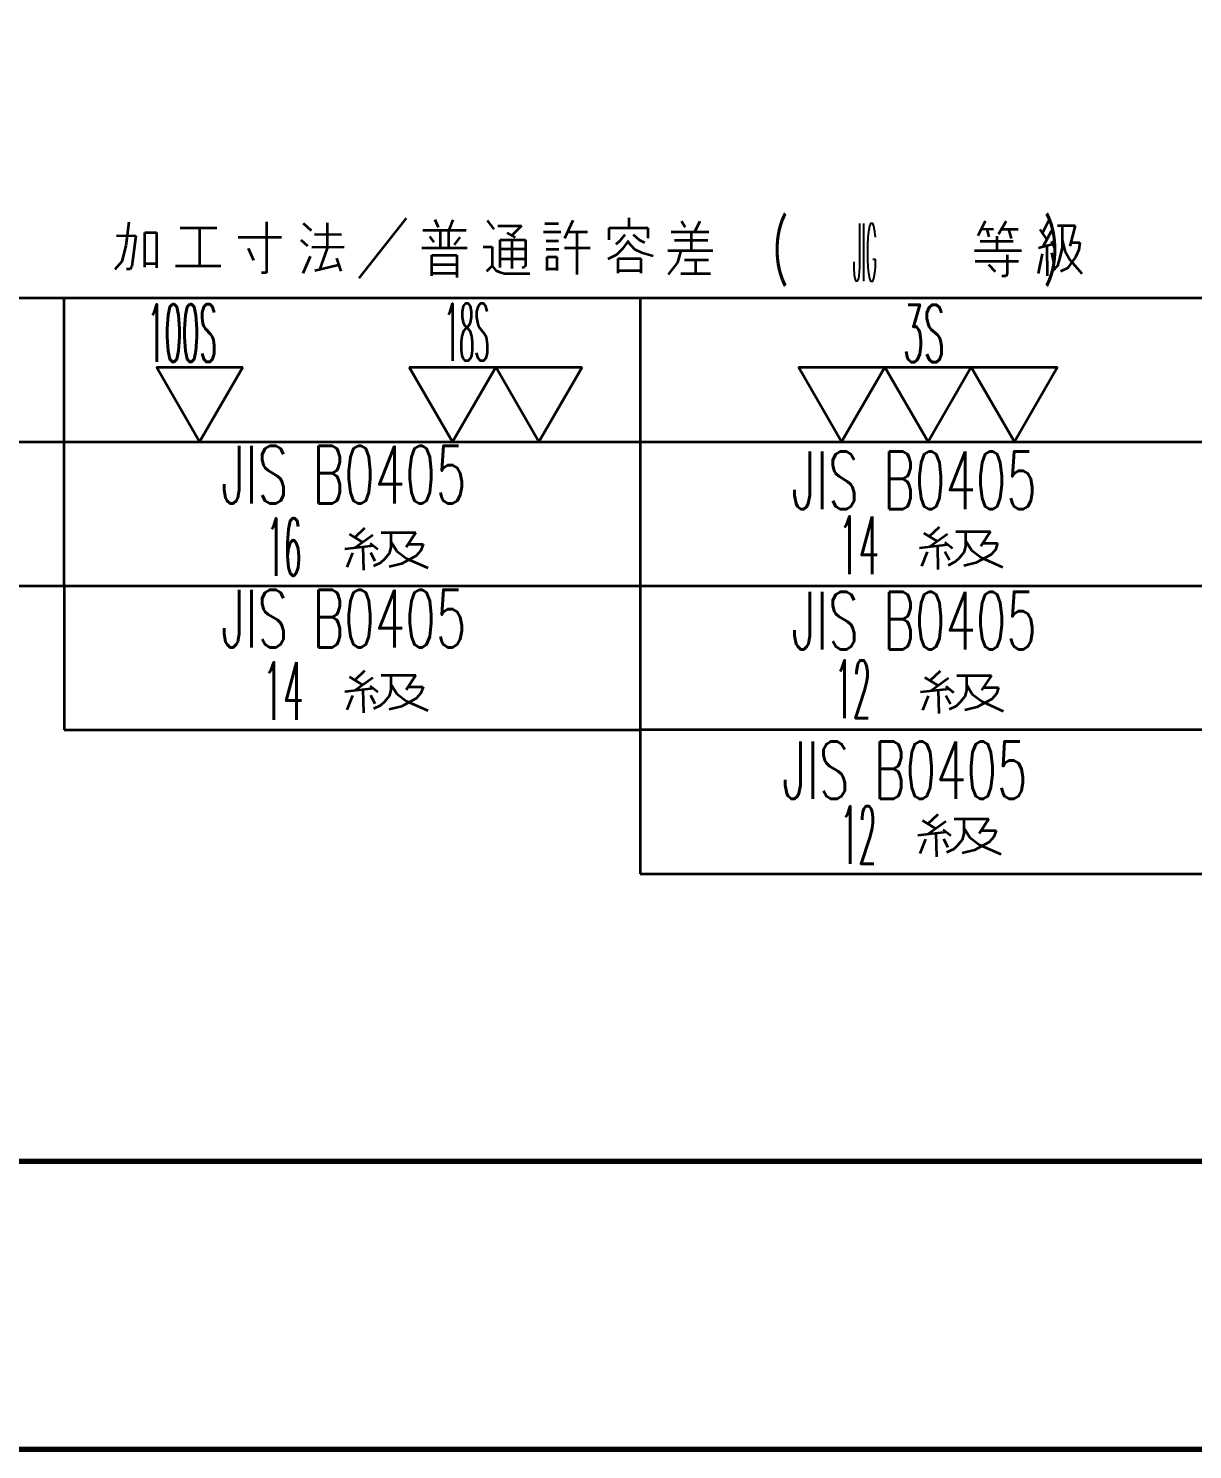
# Model space of a CAD drawing. Header units: millimetres. Extents: x 1333 to 104182, y -63211 to -5704.
# Drawn here: x 48291.16 to 48331.59, y -63211.28 to -63161.92 of the extents above; entities that cross this region are included whole.
import ezdxf
from ezdxf.enums import TextEntityAlignment as Align

# ---------------------------------------------------------------- set-up
doc = ezdxf.new("R2010")
doc.units = ezdxf.units.MM
doc.header["$LTSCALE"] = 0.5
doc.layers.add('11', color=3, linetype='Continuous')
doc.styles.get("Standard").update_dxf_attribs({"font": 'simplex.shx'})

msp = doc.modelspace()

# ---------------------------------------------------------------- linework, layer by layer
at = {"color": 7, "lineweight": 35, "ltscale": 0.020655}
msp.add_line((48294.646, -63168.654), (48294.55, -63169.475), dxfattribs=at)
msp.add_line((48294.646, -63168.654), (48294.55, -63169.475), dxfattribs=at)
at = {"color": 7, "lineweight": 35, "ltscale": 0.031799}
msp.add_line((48296.437, -63168.845), (48297.709, -63168.845), dxfattribs=at)
msp.add_line((48296.437, -63168.845), (48297.709, -63168.845), dxfattribs=at)
at = {"color": 7, "lineweight": 35, "ltscale": 0.033154}
msp.add_line((48297.109, -63168.845), (48297.109, -63170.171), dxfattribs=at)
msp.add_line((48297.109, -63168.845), (48297.109, -63170.171), dxfattribs=at)
at = {"color": 7, "lineweight": 35, "ltscale": 0.044147}
msp.add_line((48299.427, -63168.64), (48299.427, -63170.406), dxfattribs=at)
msp.add_line((48299.427, -63168.64), (48299.427, -63170.406), dxfattribs=at)
at = {"color": 7, "lineweight": 35, "ltscale": 0.009588}
msp.add_line((48300.699, -63168.684), (48300.984, -63168.94), dxfattribs=at)
msp.add_line((48300.699, -63168.684), (48300.984, -63168.94), dxfattribs=at)
at = {"color": 7, "lineweight": 35, "ltscale": 0.021799}
msp.add_line((48301.54, -63168.676), (48301.54, -63169.548), dxfattribs=at)
msp.add_line((48301.54, -63168.676), (48301.54, -63169.548), dxfattribs=at)
at = {"color": 7, "lineweight": 35, "ltscale": 0.066172}
msp.add_line((48302.651, -63170.589), (48304.296, -63168.515), dxfattribs=at)
msp.add_line((48302.651, -63170.589), (48304.296, -63168.515), dxfattribs=at)
at = {"color": 7, "lineweight": 35, "ltscale": 0.007379}
msp.add_line((48305.276, -63168.552), (48305.393, -63168.823), dxfattribs=at)
msp.add_line((48305.276, -63168.552), (48305.393, -63168.823), dxfattribs=at)
at = {"color": 7, "lineweight": 35, "ltscale": 0.008807}
msp.add_line((48305.897, -63168.567), (48305.773, -63168.896), dxfattribs=at)
msp.add_line((48305.897, -63168.567), (48305.773, -63168.896), dxfattribs=at)
at = {"color": 7, "lineweight": 35, "ltscale": 0.009663}
msp.add_line((48307.089, -63168.589), (48307.323, -63168.896), dxfattribs=at)
msp.add_line((48307.089, -63168.589), (48307.323, -63168.896), dxfattribs=at)
at = {"color": 7, "lineweight": 35, "ltscale": 0.020654}
msp.add_line((48307.462, -63168.779), (48308.288, -63168.779), dxfattribs=at)
msp.add_line((48307.462, -63168.779), (48308.288, -63168.779), dxfattribs=at)
at = {"color": 7, "lineweight": 35, "ltscale": 0.011899}
msp.add_line((48308.288, -63168.779), (48307.951, -63169.116), dxfattribs=at)
msp.add_line((48308.288, -63168.779), (48307.951, -63169.116), dxfattribs=at)
at = {"color": 7, "lineweight": 35, "ltscale": 0.011804}
msp.add_line((48309.094, -63168.696), (48309.566, -63168.696), dxfattribs=at)
msp.add_line((48309.094, -63168.696), (48309.566, -63168.696), dxfattribs=at)
at = {"color": 7, "lineweight": 35, "ltscale": 0.01708}
msp.add_line((48310.07, -63168.596), (48309.777, -63169.214), dxfattribs=at)
msp.add_line((48310.07, -63168.596), (48309.777, -63169.214), dxfattribs=at)
at = {"color": 7, "lineweight": 35, "ltscale": 0.033508}
msp.add_line((48311.329, -63168.849), (48312.669, -63168.849), dxfattribs=at)
msp.add_line((48311.329, -63168.849), (48312.669, -63168.849), dxfattribs=at)
at = {"color": 7, "lineweight": 35, "ltscale": 0.010254}
msp.add_line((48311.329, -63169.259), (48311.329, -63168.849), dxfattribs=at)
msp.add_line((48311.329, -63169.259), (48311.329, -63168.849), dxfattribs=at)
at = {"color": 7, "lineweight": 35, "ltscale": 0.008563}
msp.add_line((48312.012, -63168.502), (48312.012, -63168.844), dxfattribs=at)
msp.add_line((48312.012, -63168.502), (48312.012, -63168.844), dxfattribs=at)
at = {"color": 7, "lineweight": 35, "ltscale": 0.008789}
msp.add_line((48312.669, -63168.849), (48312.669, -63169.2), dxfattribs=at)
msp.add_line((48312.669, -63168.849), (48312.669, -63169.2), dxfattribs=at)
at = {"color": 7, "lineweight": 35, "ltscale": 0.006218}
msp.add_line((48313.838, -63168.615), (48313.968, -63168.826), dxfattribs=at)
msp.add_line((48313.838, -63168.615), (48313.968, -63168.826), dxfattribs=at)
at = {"color": 7, "lineweight": 35, "ltscale": 0.010119}
msp.add_line((48314.481, -63168.624), (48314.297, -63168.984), dxfattribs=at)
msp.add_line((48314.481, -63168.624), (48314.297, -63168.984), dxfattribs=at)
at = {"color": 7, "lineweight": 35, "ltscale": 0.014202}
msp.add_line((48324.39, -63168.618), (48324.135, -63169.126), dxfattribs=at)
msp.add_line((48324.39, -63168.618), (48324.135, -63169.126), dxfattribs=at)
at = {"color": 7, "lineweight": 35, "ltscale": 0.010633}
msp.add_line((48324.256, -63168.885), (48324.681, -63168.89), dxfattribs=at)
msp.add_line((48324.256, -63168.885), (48324.681, -63168.89), dxfattribs=at)
at = {"color": 7, "lineweight": 35, "ltscale": 0.006978}
msp.add_line((48324.445, -63168.887), (48324.521, -63169.156), dxfattribs=at)
msp.add_line((48324.445, -63168.887), (48324.521, -63169.156), dxfattribs=at)
at = {"color": 7, "lineweight": 35, "ltscale": 0.01294}
msp.add_line((48325.117, -63168.618), (48324.857, -63169.065), dxfattribs=at)
msp.add_line((48325.117, -63168.618), (48324.857, -63169.065), dxfattribs=at)
at = {"color": 7, "lineweight": 35, "ltscale": 0.011516}
msp.add_line((48326.591, -63168.608), (48326.385, -63169.02), dxfattribs=at)
msp.add_line((48326.591, -63168.608), (48326.385, -63169.02), dxfattribs=at)
at = {"color": 7, "lineweight": 35, "ltscale": 0.015417}
msp.add_line((48326.902, -63168.769), (48327.519, -63168.769), dxfattribs=at)
msp.add_line((48326.902, -63168.769), (48327.519, -63168.769), dxfattribs=at)
at = {"color": 7, "lineweight": 35, "ltscale": 0.012437}
msp.add_line((48327.063, -63168.769), (48327.067, -63169.266), dxfattribs=at)
msp.add_line((48327.063, -63168.769), (48327.067, -63169.266), dxfattribs=at)
at = {"color": 7, "lineweight": 35, "ltscale": 0.018595}
msp.add_line((48327.519, -63168.769), (48327.326, -63169.487), dxfattribs=at)
msp.add_line((48327.519, -63168.769), (48327.326, -63169.487), dxfattribs=at)
at = {"color": 7, "lineweight": 35, "ltscale": 0.016825}
msp.add_line((48294.221, -63169.109), (48294.894, -63169.123), dxfattribs=at)
msp.add_line((48294.221, -63169.109), (48294.894, -63169.123), dxfattribs=at)
at = {"color": 7, "lineweight": 35, "ltscale": 0.026786}
msp.add_line((48294.894, -63169.123), (48294.755, -63170.186), dxfattribs=at)
msp.add_line((48294.894, -63169.123), (48294.755, -63170.186), dxfattribs=at)
at = {"color": 7, "lineweight": 35, "ltscale": 0.030225}
msp.add_line((48295.201, -63170.215), (48295.201, -63169.006), dxfattribs=at)
msp.add_line((48295.201, -63170.215), (48295.201, -63169.006), dxfattribs=at)
at = {"color": 7, "lineweight": 35, "ltscale": 0.010229}
for p, q in [((48295.201, -63169.006), (48295.61, -63169.006)), ((48295.201, -63169.006), (48295.61, -63169.006)), ((48295.201, -63170.083), (48295.61, -63170.083)), ((48295.201, -63170.083), (48295.61, -63170.083))]:
    msp.add_line(p, q, dxfattribs=at)
at = {"color": 7, "lineweight": 35, "ltscale": 0.030591}
msp.add_line((48295.61, -63169.006), (48295.61, -63170.23), dxfattribs=at)
msp.add_line((48295.61, -63169.006), (48295.61, -63170.23), dxfattribs=at)
at = {"color": 7, "lineweight": 35, "ltscale": 0.037646}
msp.add_line((48298.447, -63169.175), (48299.953, -63169.175), dxfattribs=at)
msp.add_line((48298.447, -63169.175), (48299.953, -63169.175), dxfattribs=at)
at = {"color": 7, "lineweight": 35, "ltscale": 0.007779}
msp.add_line((48300.619, -63169.263), (48300.853, -63169.468), dxfattribs=at)
msp.add_line((48300.619, -63169.263), (48300.853, -63169.468), dxfattribs=at)
at = {"color": 7, "lineweight": 35, "ltscale": 0.023221}
msp.add_line((48301.101, -63169.065), (48302.03, -63169.08), dxfattribs=at)
msp.add_line((48301.101, -63169.065), (48302.03, -63169.08), dxfattribs=at)
at = {"color": 7, "lineweight": 35, "ltscale": 0.037671}
msp.add_line((48304.859, -63168.929), (48306.366, -63168.929), dxfattribs=at)
msp.add_line((48304.859, -63168.929), (48306.366, -63168.929), dxfattribs=at)
at = {"color": 7, "lineweight": 35, "ltscale": 0.006379}
msp.add_line((48305.086, -63169.146), (48305.239, -63169.349), dxfattribs=at)
msp.add_line((48305.086, -63169.146), (48305.239, -63169.349), dxfattribs=at)
at = {"color": 7, "lineweight": 35, "ltscale": 0.015274}
for p, q in [((48305.466, -63168.929), (48305.466, -63169.54)), ((48305.466, -63168.929), (48305.466, -63169.54)), ((48305.754, -63168.929), (48305.754, -63169.54)), ((48305.754, -63168.929), (48305.754, -63169.54))]:
    msp.add_line(p, q, dxfattribs=at)
at = {"color": 7, "lineweight": 35, "ltscale": 0.008333}
msp.add_line((48306.143, -63169.165), (48305.946, -63169.434), dxfattribs=at)
msp.add_line((48306.143, -63169.165), (48305.946, -63169.434), dxfattribs=at)
at = {"color": 7, "lineweight": 35, "ltscale": 0.021924}
for p, q in [((48307.547, -63169.263), (48308.424, -63169.263)), ((48307.547, -63169.263), (48308.424, -63169.263)), ((48307.547, -63169.579), (48308.424, -63169.579)), ((48307.547, -63169.579), (48308.424, -63169.579)), ((48307.547, -63169.917), (48308.424, -63169.917)), ((48307.547, -63169.917), (48308.424, -63169.917))]:
    msp.add_line(p, q, dxfattribs=at)
at = {"color": 7, "lineweight": 35, "ltscale": 0.024112}
msp.add_line((48307.547, -63170.228), (48307.547, -63169.263), dxfattribs=at)
msp.add_line((48307.547, -63170.228), (48307.547, -63169.263), dxfattribs=at)
at = {"color": 7, "lineweight": 35, "ltscale": 0.008191}
msp.add_line((48307.78, -63169.017), (48308.064, -63169.181), dxfattribs=at)
msp.add_line((48307.78, -63169.017), (48308.064, -63169.181), dxfattribs=at)
at = {"color": 7, "lineweight": 35, "ltscale": 0.024789}
msp.add_line((48307.952, -63169.263), (48307.952, -63170.255), dxfattribs=at)
msp.add_line((48307.952, -63169.263), (48307.952, -63170.255), dxfattribs=at)
at = {"color": 7, "lineweight": 35, "ltscale": 0.022086}
msp.add_line((48308.424, -63169.263), (48308.424, -63170.147), dxfattribs=at)
msp.add_line((48308.424, -63169.263), (48308.424, -63170.147), dxfattribs=at)
at = {"color": 7, "lineweight": 35, "ltscale": 0.014954}
msp.add_line((48309.049, -63168.989), (48309.647, -63168.989), dxfattribs=at)
msp.add_line((48309.049, -63168.989), (48309.647, -63168.989), dxfattribs=at)
at = {"color": 7, "lineweight": 35, "ltscale": 0.010791}
for p, q in [((48309.143, -63169.3), (48309.575, -63169.3)), ((48309.143, -63169.3), (48309.575, -63169.3)), ((48309.148, -63169.588), (48309.58, -63169.588)), ((48309.148, -63169.588), (48309.58, -63169.588))]:
    msp.add_line(p, q, dxfattribs=at)
at = {"color": 7, "lineweight": 35, "ltscale": 0.017163}
msp.add_line((48309.887, -63168.983), (48310.573, -63168.983), dxfattribs=at)
msp.add_line((48309.887, -63168.983), (48310.573, -63168.983), dxfattribs=at)
at = {"color": 7, "lineweight": 35, "ltscale": 0.037097}
msp.add_line((48310.213, -63168.983), (48310.213, -63170.467), dxfattribs=at)
msp.add_line((48310.213, -63168.983), (48310.213, -63170.467), dxfattribs=at)
at = {"color": 7, "lineweight": 35, "ltscale": 0.004706}
msp.add_line((48311.698, -63169.3), (48311.558, -63169.426), dxfattribs=at)
msp.add_line((48311.698, -63169.3), (48311.558, -63169.426), dxfattribs=at)
at = {"color": 7, "lineweight": 35, "ltscale": 0.006944}
msp.add_line((48311.878, -63169.088), (48311.698, -63169.3), dxfattribs=at)
msp.add_line((48311.878, -63169.088), (48311.698, -63169.3), dxfattribs=at)
at = {"color": 7, "lineweight": 35, "ltscale": 0.008876}
msp.add_line((48312.004, -63169.291), (48311.797, -63169.579), dxfattribs=at)
msp.add_line((48312.004, -63169.291), (48311.797, -63169.579), dxfattribs=at)
at = {"color": 7, "lineweight": 35, "ltscale": 0.008722}
msp.add_line((48311.974, -63169.331), (48312.21, -63169.588), dxfattribs=at)
msp.add_line((48311.974, -63169.331), (48312.21, -63169.588), dxfattribs=at)
at = {"color": 7, "lineweight": 35, "ltscale": 0.006856}
msp.add_line((48312.17, -63169.074), (48312.372, -63169.259), dxfattribs=at)
msp.add_line((48312.17, -63169.074), (48312.372, -63169.259), dxfattribs=at)
at = {"color": 7, "lineweight": 35, "ltscale": 0.005335}
msp.add_line((48312.372, -63169.259), (48312.561, -63169.358), dxfattribs=at)
msp.add_line((48312.372, -63169.259), (48312.561, -63169.358), dxfattribs=at)
at = {"color": 7, "lineweight": 35, "ltscale": 0.032825}
msp.add_line((48313.483, -63168.98), (48314.796, -63168.98), dxfattribs=at)
msp.add_line((48313.483, -63168.98), (48314.796, -63168.98), dxfattribs=at)
at = {"color": 7, "lineweight": 35, "ltscale": 0.028784}
msp.add_line((48313.604, -63169.273), (48314.755, -63169.273), dxfattribs=at)
msp.add_line((48313.604, -63169.273), (48314.755, -63169.273), dxfattribs=at)
at = {"color": 7, "lineweight": 35, "ltscale": 0.016113}
msp.add_line((48314.18, -63168.993), (48314.18, -63169.638), dxfattribs=at)
msp.add_line((48314.18, -63168.993), (48314.18, -63169.638), dxfattribs=at)
at = {"color": 7, "lineweight": 35, "ltscale": 0.028455}
msp.add_line((48324.22, -63169.307), (48325.358, -63169.307), dxfattribs=at)
msp.add_line((48324.22, -63169.307), (48325.358, -63169.307), dxfattribs=at)
at = {"color": 7, "lineweight": 35, "ltscale": 0.012183}
msp.add_line((48324.792, -63169.141), (48324.792, -63169.628), dxfattribs=at)
msp.add_line((48324.792, -63169.141), (48324.792, -63169.628), dxfattribs=at)
at = {"color": 7, "lineweight": 35, "ltscale": 0.014575}
msp.add_line((48324.956, -63168.895), (48325.539, -63168.895), dxfattribs=at)
msp.add_line((48324.956, -63168.895), (48325.539, -63168.895), dxfattribs=at)
at = {"color": 7, "lineweight": 35, "ltscale": 0.008305}
msp.add_line((48325.203, -63168.895), (48325.288, -63169.216), dxfattribs=at)
msp.add_line((48325.203, -63168.895), (48325.288, -63169.216), dxfattribs=at)
at = {"color": 7, "lineweight": 35, "ltscale": 0.010969}
msp.add_line((48326.285, -63168.9), (48326.526, -63169.266), dxfattribs=at)
msp.add_line((48326.285, -63168.9), (48326.526, -63169.266), dxfattribs=at)
at = {"color": 7, "lineweight": 35, "ltscale": 0.015061}
msp.add_line((48326.692, -63168.955), (48326.401, -63169.482), dxfattribs=at)
msp.add_line((48326.692, -63168.955), (48326.401, -63169.482), dxfattribs=at)
at = {"color": 7, "lineweight": 35, "ltscale": 0.006849}
msp.add_line((48326.687, -63169.312), (48326.807, -63169.558), dxfattribs=at)
msp.add_line((48326.687, -63169.312), (48326.807, -63169.558), dxfattribs=at)
at = {"color": 7, "lineweight": 35, "ltscale": 0.006531}
msp.add_line((48327.067, -63169.266), (48327.067, -63169.528), dxfattribs=at)
msp.add_line((48327.067, -63169.266), (48327.067, -63169.528), dxfattribs=at)
at = {"color": 7, "lineweight": 35, "ltscale": 0.009809}
msp.add_line((48327.067, -63169.266), (48327.158, -63169.648), dxfattribs=at)
msp.add_line((48327.067, -63169.266), (48327.158, -63169.648), dxfattribs=at)
at = {"color": 7, "lineweight": 35, "ltscale": 0.007922}
msp.add_line((48327.362, -63169.354), (48327.679, -63169.354), dxfattribs=at)
msp.add_line((48327.362, -63169.354), (48327.679, -63169.354), dxfattribs=at)
at = {"color": 7, "lineweight": 35, "ltscale": 0.006559}
msp.add_line((48327.679, -63169.354), (48327.639, -63169.613), dxfattribs=at)
msp.add_line((48327.679, -63169.354), (48327.639, -63169.613), dxfattribs=at)
at = {"color": 7, "lineweight": 35, "ltscale": 0.013815}
msp.add_line((48294.55, -63169.475), (48294.412, -63170.01), dxfattribs=at)
msp.add_line((48294.55, -63169.475), (48294.412, -63170.01), dxfattribs=at)
at = {"color": 7, "lineweight": 35, "ltscale": 0.011397}
msp.add_line((48298.798, -63169.548), (48298.981, -63169.966), dxfattribs=at)
msp.add_line((48298.798, -63169.548), (48298.981, -63169.966), dxfattribs=at)
at = {"color": 7, "lineweight": 35, "ltscale": 0.016069}
msp.add_line((48300.699, -63170.42), (48300.963, -63169.834), dxfattribs=at)
msp.add_line((48300.699, -63170.42), (48300.963, -63169.834), dxfattribs=at)
at = {"color": 7, "lineweight": 35, "ltscale": 0.027969}
msp.add_line((48302.125, -63169.519), (48301.006, -63169.534), dxfattribs=at)
msp.add_line((48302.125, -63169.519), (48301.006, -63169.534), dxfattribs=at)
at = {"color": 7, "lineweight": 35, "ltscale": 0.020044}
msp.add_line((48301.54, -63169.548), (48301.269, -63170.303), dxfattribs=at)
msp.add_line((48301.54, -63169.548), (48301.269, -63170.303), dxfattribs=at)
at = {"color": 7, "lineweight": 35, "ltscale": 0.039233}
msp.add_line((48304.829, -63169.54), (48306.398, -63169.54), dxfattribs=at)
msp.add_line((48304.829, -63169.54), (48306.398, -63169.54), dxfattribs=at)
at = {"color": 7, "lineweight": 35, "ltscale": 0.021753}
for p, q in [((48305.173, -63169.79), (48306.044, -63169.79)), ((48305.173, -63169.79), (48306.044, -63169.79)), ((48305.173, -63170.12), (48306.044, -63170.12)), ((48305.173, -63170.12), (48306.044, -63170.12)), ((48305.173, -63170.42), (48306.044, -63170.42)), ((48305.173, -63170.42), (48306.044, -63170.42))]:
    msp.add_line(p, q, dxfattribs=at)
at = {"color": 7, "lineweight": 35, "ltscale": 0.018134}
msp.add_line((48305.173, -63170.516), (48305.173, -63169.79), dxfattribs=at)
msp.add_line((48305.173, -63170.516), (48305.173, -63169.79), dxfattribs=at)
at = {"color": 7, "lineweight": 35, "ltscale": 0.019601}
msp.add_line((48306.044, -63169.79), (48306.044, -63170.574), dxfattribs=at)
msp.add_line((48306.044, -63169.79), (48306.044, -63170.574), dxfattribs=at)
at = {"color": 7, "lineweight": 35, "ltscale": 0.008044}
msp.add_line((48306.95, -63169.504), (48307.272, -63169.504), dxfattribs=at)
msp.add_line((48306.95, -63169.504), (48307.272, -63169.504), dxfattribs=at)
at = {"color": 7, "lineweight": 35, "ltscale": 0.016486}
msp.add_line((48307.272, -63169.504), (48307.272, -63170.164), dxfattribs=at)
msp.add_line((48307.272, -63169.504), (48307.272, -63170.164), dxfattribs=at)
at = {"color": 7, "lineweight": 35, "ltscale": 0.008545}
for p, q in [((48309.175, -63169.854), (48309.517, -63169.854)), ((48309.175, -63169.854), (48309.517, -63169.854)), ((48309.175, -63170.273), (48309.517, -63170.273)), ((48309.175, -63170.273), (48309.517, -63170.273))]:
    msp.add_line(p, q, dxfattribs=at)
at = {"color": 7, "lineweight": 35, "ltscale": 0.011942}
for p, q in [((48309.175, -63170.332), (48309.175, -63169.854)), ((48309.175, -63170.332), (48309.175, -63169.854)), ((48309.517, -63169.854), (48309.517, -63170.332)), ((48309.517, -63169.854), (48309.517, -63170.332))]:
    msp.add_line(p, q, dxfattribs=at)
at = {"color": 7, "lineweight": 35, "ltscale": 0.022253}
msp.add_line((48309.777, -63169.538), (48310.668, -63169.538), dxfattribs=at)
msp.add_line((48309.777, -63169.538), (48310.668, -63169.538), dxfattribs=at)
at = {"color": 7, "lineweight": 35, "ltscale": 0.008548}
msp.add_line((48311.585, -63169.786), (48311.279, -63169.939), dxfattribs=at)
msp.add_line((48311.585, -63169.786), (48311.279, -63169.939), dxfattribs=at)
at = {"color": 7, "lineweight": 35, "ltscale": 0.007402}
msp.add_line((48311.797, -63169.579), (48311.585, -63169.786), dxfattribs=at)
msp.add_line((48311.797, -63169.579), (48311.585, -63169.786), dxfattribs=at)
at = {"color": 7, "lineweight": 35, "ltscale": 0.0066}
msp.add_line((48312.21, -63169.588), (48312.449, -63169.701), dxfattribs=at)
msp.add_line((48312.21, -63169.588), (48312.449, -63169.701), dxfattribs=at)
at = {"color": 7, "lineweight": 35, "ltscale": 0.010672}
msp.add_line((48312.449, -63169.701), (48312.858, -63169.822), dxfattribs=at)
msp.add_line((48312.449, -63169.701), (48312.858, -63169.822), dxfattribs=at)
at = {"color": 7, "lineweight": 35, "ltscale": 0.039124}
msp.add_line((48313.366, -63169.638), (48314.931, -63169.638), dxfattribs=at)
msp.add_line((48313.366, -63169.638), (48314.931, -63169.638), dxfattribs=at)
at = {"color": 7, "lineweight": 35, "ltscale": 0.0108}
msp.add_line((48313.825, -63169.638), (48313.703, -63170.052), dxfattribs=at)
msp.add_line((48313.825, -63169.638), (48313.703, -63170.052), dxfattribs=at)
at = {"color": 7, "lineweight": 35, "ltscale": 0.040857}
msp.add_line((48324.014, -63169.628), (48325.649, -63169.628), dxfattribs=at)
msp.add_line((48324.014, -63169.628), (48325.649, -63169.628), dxfattribs=at)
at = {"color": 7, "lineweight": 35, "ltscale": 0.015826}
msp.add_line((48325.148, -63169.784), (48325.148, -63170.417), dxfattribs=at)
msp.add_line((48325.148, -63169.784), (48325.148, -63170.417), dxfattribs=at)
at = {"color": 7, "lineweight": 35, "ltscale": 0.017145}
msp.add_line((48326.366, -63169.754), (48326.235, -63170.427), dxfattribs=at)
msp.add_line((48326.366, -63169.754), (48326.235, -63170.427), dxfattribs=at)
at = {"color": 7, "lineweight": 35, "ltscale": 0.013172}
msp.add_line((48326.245, -63169.543), (48326.752, -63169.397), dxfattribs=at)
msp.add_line((48326.245, -63169.543), (48326.752, -63169.397), dxfattribs=at)
at = {"color": 7, "lineweight": 35, "ltscale": 0.026301}
msp.add_line((48326.531, -63169.46), (48326.541, -63170.512), dxfattribs=at)
msp.add_line((48326.531, -63169.46), (48326.541, -63170.512), dxfattribs=at)
at = {"color": 7, "lineweight": 35, "ltscale": 0.009481}
msp.add_line((48326.696, -63169.709), (48326.772, -63170.08), dxfattribs=at)
msp.add_line((48326.696, -63169.709), (48326.772, -63170.08), dxfattribs=at)
at = {"color": 7, "lineweight": 35, "ltscale": 0.008778}
msp.add_line((48326.997, -63169.834), (48326.897, -63170.171), dxfattribs=at)
msp.add_line((48326.997, -63169.834), (48326.897, -63170.171), dxfattribs=at)
at = {"color": 7, "lineweight": 35, "ltscale": 0.007862}
msp.add_line((48327.067, -63169.528), (48326.997, -63169.834), dxfattribs=at)
msp.add_line((48327.067, -63169.528), (48326.997, -63169.834), dxfattribs=at)
at = {"color": 7, "lineweight": 35, "ltscale": 0.009214}
msp.add_line((48327.158, -63169.648), (48327.338, -63169.97), dxfattribs=at)
msp.add_line((48327.158, -63169.648), (48327.338, -63169.97), dxfattribs=at)
at = {"color": 7, "lineweight": 35, "ltscale": 0.011668}
msp.add_line((48327.528, -63169.869), (48327.253, -63170.246), dxfattribs=at)
msp.add_line((48327.528, -63169.869), (48327.253, -63170.246), dxfattribs=at)
at = {"color": 7, "lineweight": 35, "ltscale": 0.006974}
msp.add_line((48327.639, -63169.613), (48327.528, -63169.869), dxfattribs=at)
msp.add_line((48327.639, -63169.613), (48327.528, -63169.869), dxfattribs=at)
at = {"color": 7, "lineweight": 35, "ltscale": 0.009468}
msp.add_line((48294.412, -63170.01), (48294.163, -63170.296), dxfattribs=at)
msp.add_line((48294.412, -63170.01), (48294.163, -63170.296), dxfattribs=at)
at = {"color": 7, "lineweight": 35, "ltscale": 0.00293}
msp.add_line((48294.69, -63170.281), (48294.572, -63170.281), dxfattribs=at)
msp.add_line((48294.69, -63170.281), (48294.572, -63170.281), dxfattribs=at)
at = {"color": 7, "lineweight": 35, "ltscale": 0.002891}
msp.add_line((48294.755, -63170.186), (48294.69, -63170.281), dxfattribs=at)
msp.add_line((48294.755, -63170.186), (48294.69, -63170.281), dxfattribs=at)
at = {"color": 7, "lineweight": 35, "ltscale": 0.039294}
msp.add_line((48296.269, -63170.171), (48297.84, -63170.171), dxfattribs=at)
msp.add_line((48296.269, -63170.171), (48297.84, -63170.171), dxfattribs=at)
at = {"color": 7, "lineweight": 35, "ltscale": 0.021238}
msp.add_line((48301.109, -63170.332), (48301.935, -63170.135), dxfattribs=at)
msp.add_line((48301.109, -63170.332), (48301.935, -63170.135), dxfattribs=at)
at = {"color": 7, "lineweight": 35, "ltscale": 0.011819}
msp.add_line((48301.861, -63169.9), (48302.015, -63170.347), dxfattribs=at)
msp.add_line((48301.861, -63169.9), (48302.015, -63170.347), dxfattribs=at)
at = {"color": 7, "lineweight": 35, "ltscale": 0.007115}
msp.add_line((48307.272, -63170.164), (48307.07, -63170.365), dxfattribs=at)
msp.add_line((48307.272, -63170.164), (48307.07, -63170.365), dxfattribs=at)
at = {"color": 7, "lineweight": 35, "ltscale": 0.005093}
msp.add_line((48307.272, -63170.164), (48307.396, -63170.325), dxfattribs=at)
msp.add_line((48307.272, -63170.164), (48307.396, -63170.325), dxfattribs=at)
at = {"color": 7, "lineweight": 35, "ltscale": 0.003764}
msp.add_line((48307.396, -63170.325), (48307.535, -63170.384), dxfattribs=at)
msp.add_line((48307.396, -63170.325), (48307.535, -63170.384), dxfattribs=at)
at = {"color": 7, "lineweight": 35, "ltscale": 0.001934}
msp.add_line((48308.385, -63170.214), (48308.311, -63170.234), dxfattribs=at)
msp.add_line((48308.385, -63170.214), (48308.311, -63170.234), dxfattribs=at)
at = {"color": 7, "lineweight": 35, "ltscale": 0.001928}
msp.add_line((48308.424, -63170.147), (48308.385, -63170.214), dxfattribs=at)
msp.add_line((48308.424, -63170.147), (48308.385, -63170.214), dxfattribs=at)
at = {"color": 7, "lineweight": 35, "ltscale": 0.019666}
for p, q in [((48311.639, -63169.913), (48312.426, -63169.913)), ((48311.639, -63169.913), (48312.426, -63169.913)), ((48311.639, -63170.327), (48312.426, -63170.327)), ((48311.639, -63170.327), (48312.426, -63170.327))]:
    msp.add_line(p, q, dxfattribs=at)
at = {"color": 7, "lineweight": 35, "ltscale": 0.012732}
msp.add_line((48311.639, -63170.422), (48311.639, -63169.913), dxfattribs=at)
msp.add_line((48311.639, -63170.422), (48311.639, -63169.913), dxfattribs=at)
at = {"color": 7, "lineweight": 35, "ltscale": 0.012845}
msp.add_line((48312.426, -63169.913), (48312.426, -63170.426), dxfattribs=at)
msp.add_line((48312.426, -63169.913), (48312.426, -63170.426), dxfattribs=at)
at = {"color": 7, "lineweight": 35, "ltscale": 0.01322}
msp.add_line((48313.703, -63170.052), (48313.375, -63170.467), dxfattribs=at)
msp.add_line((48313.703, -63170.052), (48313.375, -63170.467), dxfattribs=at)
at = {"color": 7, "lineweight": 35, "ltscale": 0.021021}
msp.add_line((48313.942, -63169.958), (48314.782, -63169.958), dxfattribs=at)
msp.add_line((48313.942, -63169.958), (48314.782, -63169.958), dxfattribs=at)
at = {"color": 7, "lineweight": 35, "ltscale": 0.011719}
msp.add_line((48314.324, -63169.958), (48314.324, -63170.426), dxfattribs=at)
msp.add_line((48314.324, -63169.958), (48314.324, -63170.426), dxfattribs=at)
at = {"color": 7, "lineweight": 35, "ltscale": 0.037598}
msp.add_line((48324.045, -63170.005), (48325.548, -63170.005), dxfattribs=at)
msp.add_line((48324.045, -63170.005), (48325.548, -63170.005), dxfattribs=at)
at = {"color": 7, "lineweight": 35, "ltscale": 0.00834}
msp.add_line((48324.746, -63170.377), (48324.516, -63170.136), dxfattribs=at)
msp.add_line((48324.746, -63170.377), (48324.516, -63170.136), dxfattribs=at)
at = {"color": 7, "lineweight": 35, "ltscale": 0.006581}
msp.add_line((48326.897, -63170.171), (48326.721, -63170.367), dxfattribs=at)
msp.add_line((48326.897, -63170.171), (48326.721, -63170.367), dxfattribs=at)
at = {"color": 7, "lineweight": 35, "ltscale": 0.00696}
msp.add_line((48327.253, -63170.246), (48327.002, -63170.367), dxfattribs=at)
msp.add_line((48327.253, -63170.246), (48327.002, -63170.367), dxfattribs=at)
at = {"color": 7, "lineweight": 35, "ltscale": 0.01548}
msp.add_line((48327.338, -63169.97), (48327.744, -63170.437), dxfattribs=at)
msp.add_line((48327.338, -63169.97), (48327.744, -63170.437), dxfattribs=at)
at = {"color": 7, "lineweight": 35, "ltscale": 0.004382}
msp.add_line((48299.427, -63170.406), (48299.252, -63170.406), dxfattribs=at)
msp.add_line((48299.427, -63170.406), (48299.252, -63170.406), dxfattribs=at)
at = {"color": 7, "lineweight": 35, "ltscale": 0.004227}
msp.add_line((48307.535, -63170.384), (48307.696, -63170.435), dxfattribs=at)
msp.add_line((48307.535, -63170.384), (48307.696, -63170.435), dxfattribs=at)
at = {"color": 7, "lineweight": 35, "ltscale": 0.022107}
msp.add_line((48307.696, -63170.435), (48308.58, -63170.435), dxfattribs=at)
msp.add_line((48307.696, -63170.435), (48308.58, -63170.435), dxfattribs=at)
at = {"color": 7, "lineweight": 35, "ltscale": 0.025977}
msp.add_line((48313.816, -63170.431), (48314.855, -63170.431), dxfattribs=at)
msp.add_line((48313.816, -63170.431), (48314.855, -63170.431), dxfattribs=at)
at = {"color": 7, "lineweight": 35, "ltscale": 0.003699}
msp.add_line((48325.12, -63170.521), (48324.972, -63170.521), dxfattribs=at)
msp.add_line((48325.12, -63170.521), (48324.972, -63170.521), dxfattribs=at)
at = {"color": 7, "lineweight": 35, "ltscale": 0.002686}
msp.add_line((48325.148, -63170.417), (48325.12, -63170.521), dxfattribs=at)
msp.add_line((48325.148, -63170.417), (48325.12, -63170.521), dxfattribs=at)
at = {"color": 7, "lineweight": 35}
for p, q in [((48252.405, -63171.278), (48372.583, -63171.278)), ((48252.405, -63171.278), (48372.583, -63171.278)), ((48252.405, -63176.278), (48372.405, -63176.278)), ((48252.405, -63176.278), (48372.405, -63176.278)), ((48272.405, -63181.278), (48292.405, -63181.278)), ((48272.405, -63181.278), (48292.405, -63181.278)), ((48292.405, -63181.278), (48372.405, -63181.278)), ((48292.405, -63181.278), (48372.405, -63181.278)), ((48292.405, -63186.278), (48312.405, -63186.278)), ((48292.405, -63186.278), (48312.405, -63186.278)), ((48372.405, -63186.278), (48312.405, -63186.278)), ((48372.405, -63186.278), (48312.405, -63186.278)), ((48312.405, -63191.278), (48332.405, -63191.278)), ((48312.405, -63191.278), (48332.405, -63191.278)), ((48512.405, -63201.278), (48252.405, -63201.278)), ((48512.405, -63201.278), (48252.405, -63201.278))]:
    msp.add_line(p, q, dxfattribs=at)
at = {"color": 7, "lineweight": 35, "ltscale": 0.25}
msp.add_line((48292.405, -63181.278), (48292.405, -63171.278), dxfattribs=at)
msp.add_line((48292.405, -63181.278), (48292.405, -63171.278), dxfattribs=at)
at = {"color": 7, "lineweight": 35, "ltscale": 0.375}
msp.add_line((48312.405, -63171.278), (48312.405, -63186.278), dxfattribs=at)
msp.add_line((48312.405, -63171.278), (48312.405, -63186.278), dxfattribs=at)
at = {"color": 7, "lineweight": 35, "ltscale": 0.074999}
for p, q in [((48297.109, -63176.278), (48295.609, -63173.68)), ((48297.109, -63176.278), (48295.609, -63173.68)), ((48297.109, -63176.278), (48295.609, -63173.68)), ((48297.109, -63176.278), (48295.609, -63173.68)), ((48298.609, -63173.68), (48297.109, -63176.278)), ((48298.609, -63173.68), (48297.109, -63176.278)), ((48298.609, -63173.68), (48297.109, -63176.278)), ((48298.609, -63173.68), (48297.109, -63176.278)), ((48305.89, -63176.278), (48304.39, -63173.68)), ((48305.89, -63176.278), (48304.39, -63173.68)), ((48305.89, -63176.278), (48304.39, -63173.68)), ((48305.89, -63176.278), (48304.39, -63173.68)), ((48307.39, -63173.68), (48305.89, -63176.278)), ((48307.39, -63173.68), (48305.89, -63176.278)), ((48307.39, -63173.68), (48305.89, -63176.278)), ((48307.39, -63173.68), (48305.89, -63176.278)), ((48308.89, -63176.278), (48307.39, -63173.68)), ((48308.89, -63176.278), (48307.39, -63173.68)), ((48308.89, -63176.278), (48307.39, -63173.68)), ((48308.89, -63176.278), (48307.39, -63173.68)), ((48310.39, -63173.68), (48308.89, -63176.278)), ((48310.39, -63173.68), (48308.89, -63176.278)), ((48310.39, -63173.68), (48308.89, -63176.278)), ((48310.39, -63173.68), (48308.89, -63176.278)), ((48319.405, -63176.278), (48317.905, -63173.68)), ((48319.405, -63176.278), (48317.905, -63173.68)), ((48319.405, -63176.278), (48317.905, -63173.68)), ((48319.405, -63176.278), (48317.905, -63173.68)), ((48320.905, -63173.68), (48319.405, -63176.278)), ((48320.905, -63173.68), (48319.405, -63176.278)), ((48320.905, -63173.68), (48319.405, -63176.278)), ((48320.905, -63173.68), (48319.405, -63176.278)), ((48322.405, -63176.278), (48320.905, -63173.68)), ((48322.405, -63176.278), (48320.905, -63173.68)), ((48322.405, -63176.278), (48320.905, -63173.68)), ((48322.405, -63176.278), (48320.905, -63173.68)), ((48323.905, -63173.68), (48322.405, -63176.278)), ((48323.905, -63173.68), (48322.405, -63176.278)), ((48323.905, -63173.68), (48322.405, -63176.278)), ((48323.905, -63173.68), (48322.405, -63176.278)), ((48325.405, -63176.278), (48323.905, -63173.68)), ((48325.405, -63176.278), (48323.905, -63173.68)), ((48325.405, -63176.278), (48323.905, -63173.68)), ((48325.405, -63176.278), (48323.905, -63173.68)), ((48326.905, -63173.68), (48325.405, -63176.278)), ((48326.905, -63173.68), (48325.405, -63176.278)), ((48326.905, -63173.68), (48325.405, -63176.278)), ((48326.905, -63173.68), (48325.405, -63176.278))]:
    msp.add_line(p, q, dxfattribs=at)
at = {"color": 7, "lineweight": 35, "ltscale": 0.075}
for p, q in [((48295.609, -63173.68), (48298.609, -63173.68)), ((48295.609, -63173.68), (48298.609, -63173.68)), ((48295.609, -63173.68), (48298.609, -63173.68)), ((48295.609, -63173.68), (48298.609, -63173.68)), ((48304.39, -63173.68), (48307.39, -63173.68)), ((48304.39, -63173.68), (48307.39, -63173.68)), ((48304.39, -63173.68), (48307.39, -63173.68)), ((48304.39, -63173.68), (48307.39, -63173.68)), ((48307.39, -63173.68), (48310.39, -63173.68)), ((48307.39, -63173.68), (48310.39, -63173.68)), ((48307.39, -63173.68), (48310.39, -63173.68)), ((48307.39, -63173.68), (48310.39, -63173.68)), ((48317.905, -63173.68), (48320.905, -63173.68)), ((48317.905, -63173.68), (48320.905, -63173.68)), ((48317.905, -63173.68), (48320.905, -63173.68)), ((48317.905, -63173.68), (48320.905, -63173.68)), ((48320.905, -63173.68), (48323.905, -63173.68)), ((48320.905, -63173.68), (48323.905, -63173.68)), ((48320.905, -63173.68), (48323.905, -63173.68)), ((48320.905, -63173.68), (48323.905, -63173.68)), ((48323.905, -63173.68), (48326.905, -63173.68)), ((48323.905, -63173.68), (48326.905, -63173.68)), ((48323.905, -63173.68), (48326.905, -63173.68)), ((48323.905, -63173.68), (48326.905, -63173.68))]:
    msp.add_line(p, q, dxfattribs=at)
at = {"color": 7, "lineweight": 35, "ltscale": 0.012225}
for p, q in [((48322.795, -63179.242), (48322.437, -63179.575)), ((48322.795, -63179.242), (48322.437, -63179.575)), ((48302.839, -63179.274), (48302.482, -63179.608)), ((48302.839, -63179.274), (48302.482, -63179.608)), ((48302.839, -63184.229), (48302.482, -63184.563)), ((48302.839, -63184.229), (48302.482, -63184.563)), ((48322.827, -63184.246), (48322.47, -63184.579)), ((48322.827, -63184.246), (48322.47, -63184.579))]:
    msp.add_line(p, q, dxfattribs=at)
at = {"color": 7, "lineweight": 35, "ltscale": 0.013339}
for p, q in [((48302.309, -63179.489), (48302.766, -63179.765)), ((48302.309, -63179.489), (48302.766, -63179.765)), ((48322.297, -63184.46), (48322.754, -63184.736)), ((48322.297, -63184.46), (48322.754, -63184.736)), ((48322.209, -63189.434), (48322.666, -63189.71)), ((48322.209, -63189.434), (48322.666, -63189.71))]:
    msp.add_line(p, q, dxfattribs=at)
at = {"color": 7, "lineweight": 35, "ltscale": 0.018495}
for p, q in [((48303.123, -63179.517), (48302.523, -63179.95)), ((48303.123, -63179.517), (48302.523, -63179.95)), ((48303.123, -63184.472), (48302.523, -63184.905)), ((48303.123, -63184.472), (48302.523, -63184.905)), ((48323.111, -63184.489), (48322.511, -63184.921)), ((48323.111, -63184.489), (48322.511, -63184.921)), ((48323.023, -63189.463), (48322.423, -63189.895)), ((48323.023, -63189.463), (48322.423, -63189.895))]:
    msp.add_line(p, q, dxfattribs=at)
at = {"color": 7, "lineweight": 35, "ltscale": 0.030115}
for p, q in [((48303.415, -63179.423), (48304.62, -63179.423)), ((48303.415, -63179.423), (48304.62, -63179.423)), ((48323.37, -63179.39), (48324.575, -63179.39)), ((48323.37, -63179.39), (48324.575, -63179.39)), ((48303.415, -63184.378), (48304.62, -63184.378)), ((48303.415, -63184.378), (48304.62, -63184.378)), ((48323.403, -63184.394), (48324.608, -63184.394)), ((48323.403, -63184.394), (48324.608, -63184.394))]:
    msp.add_line(p, q, dxfattribs=at)
at = {"color": 7, "lineweight": 35, "ltscale": 0.013083}
for p, q in [((48303.752, -63179.423), (48303.752, -63179.946)), ((48303.752, -63179.423), (48303.752, -63179.946)), ((48323.708, -63179.39), (48323.708, -63179.913)), ((48323.708, -63179.39), (48323.708, -63179.913)), ((48303.752, -63184.378), (48303.752, -63184.901)), ((48303.752, -63184.378), (48303.752, -63184.901)), ((48323.74, -63184.394), (48323.74, -63184.917)), ((48323.74, -63184.394), (48323.74, -63184.917)), ((48323.652, -63189.368), (48323.652, -63189.891)), ((48323.652, -63189.368), (48323.652, -63189.891))]:
    msp.add_line(p, q, dxfattribs=at)
at = {"color": 7, "lineweight": 35, "ltscale": 0.009837}
for p, q in [((48303.752, -63179.736), (48303.954, -63180.074)), ((48303.752, -63179.736), (48303.954, -63180.074)), ((48303.752, -63184.691), (48303.954, -63185.029)), ((48303.752, -63184.691), (48303.954, -63185.029)), ((48323.74, -63184.707), (48323.942, -63185.045)), ((48323.74, -63184.707), (48323.942, -63185.045))]:
    msp.add_line(p, q, dxfattribs=at)
at = {"color": 7, "lineweight": 35, "ltscale": 0.01536}
for p, q in [((48304.62, -63179.423), (48304.278, -63179.934)), ((48304.62, -63179.423), (48304.278, -63179.934)), ((48304.62, -63184.378), (48304.278, -63184.888)), ((48304.62, -63184.378), (48304.278, -63184.888))]:
    msp.add_line(p, q, dxfattribs=at)
at = {"color": 7, "lineweight": 35, "ltscale": 0.013337}
for p, q in [((48322.264, -63179.456), (48322.721, -63179.732)), ((48322.264, -63179.456), (48322.721, -63179.732)), ((48302.309, -63184.444), (48302.766, -63184.72)), ((48302.309, -63184.444), (48302.766, -63184.72))]:
    msp.add_line(p, q, dxfattribs=at)
at = {"color": 7, "lineweight": 35, "ltscale": 0.018504}
msp.add_line((48323.079, -63179.485), (48322.478, -63179.917), dxfattribs=at)
msp.add_line((48323.079, -63179.485), (48322.478, -63179.917), dxfattribs=at)
at = {"color": 7, "lineweight": 35, "ltscale": 0.009831}
msp.add_line((48323.708, -63179.703), (48323.909, -63180.041), dxfattribs=at)
msp.add_line((48323.708, -63179.703), (48323.909, -63180.041), dxfattribs=at)
at = {"color": 7, "lineweight": 35, "ltscale": 0.015353}
msp.add_line((48324.575, -63179.39), (48324.234, -63179.901), dxfattribs=at)
msp.add_line((48324.575, -63179.39), (48324.234, -63179.901), dxfattribs=at)
at = {"color": 7, "lineweight": 35, "ltscale": 0.024924}
for p, q in [((48302.153, -63179.991), (48303.144, -63179.88)), ((48302.153, -63179.991), (48303.144, -63179.88)), ((48302.153, -63184.946), (48303.144, -63184.835)), ((48302.153, -63184.946), (48303.144, -63184.835)), ((48322.141, -63184.963), (48323.131, -63184.851)), ((48322.141, -63184.963), (48323.131, -63184.851))]:
    msp.add_line(p, q, dxfattribs=at)
at = {"color": 7, "lineweight": 35, "ltscale": 0.013404}
for p, q in [((48302.416, -63180.131), (48302.219, -63180.63)), ((48302.416, -63180.131), (48302.219, -63180.63)), ((48322.371, -63180.099), (48322.174, -63180.597)), ((48322.371, -63180.099), (48322.174, -63180.597)), ((48302.416, -63185.086), (48302.219, -63185.585)), ((48302.416, -63185.086), (48302.219, -63185.585)), ((48322.404, -63185.103), (48322.207, -63185.601)), ((48322.404, -63185.103), (48322.207, -63185.601)), ((48322.316, -63190.077), (48322.119, -63190.575)), ((48322.316, -63190.077), (48322.119, -63190.575))]:
    msp.add_line(p, q, dxfattribs=at)
at = {"color": 7, "lineweight": 35, "ltscale": 0.020496}
for p, q in [((48302.774, -63179.922), (48302.795, -63180.741)), ((48302.774, -63179.922), (48302.795, -63180.741)), ((48322.729, -63179.889), (48322.75, -63180.709)), ((48322.729, -63179.889), (48322.75, -63180.709)), ((48302.774, -63184.877), (48302.795, -63185.696)), ((48302.774, -63184.877), (48302.795, -63185.696)), ((48322.761, -63184.893), (48322.782, -63185.712)), ((48322.761, -63184.893), (48322.782, -63185.712)), ((48322.673, -63189.867), (48322.694, -63190.686)), ((48322.673, -63189.867), (48322.694, -63190.686))]:
    msp.add_line(p, q, dxfattribs=at)
at = {"color": 7, "lineweight": 35, "ltscale": 0.008484}
for p, q in [((48303.033, -63179.793), (48303.296, -63180.008)), ((48303.033, -63179.793), (48303.296, -63180.008)), ((48322.988, -63179.761), (48323.251, -63179.975)), ((48322.988, -63179.761), (48323.251, -63179.975)), ((48303.033, -63184.748), (48303.296, -63184.963)), ((48303.033, -63184.748), (48303.296, -63184.963)), ((48322.933, -63189.739), (48323.196, -63189.953)), ((48322.933, -63189.739), (48323.196, -63189.953))]:
    msp.add_line(p, q, dxfattribs=at)
at = {"color": 7, "lineweight": 35, "ltscale": 0.008293}
for p, q in [((48303.037, -63180.119), (48303.193, -63180.412)), ((48303.037, -63180.119), (48303.193, -63180.412)), ((48322.992, -63180.086), (48323.149, -63180.379)), ((48322.992, -63180.086), (48323.149, -63180.379)), ((48303.037, -63185.074), (48303.193, -63185.366)), ((48303.037, -63185.074), (48303.193, -63185.366))]:
    msp.add_line(p, q, dxfattribs=at)
at = {"color": 7, "lineweight": 35, "ltscale": 0.006364}
for p, q in [((48303.691, -63180.152), (48303.53, -63180.35)), ((48303.691, -63180.152), (48303.53, -63180.35)), ((48303.691, -63185.107), (48303.53, -63185.305)), ((48303.691, -63185.107), (48303.53, -63185.305))]:
    msp.add_line(p, q, dxfattribs=at)
at = {"color": 7, "lineweight": 35, "ltscale": 0.005373}
for p, q in [((48303.752, -63179.946), (48303.691, -63180.152)), ((48303.752, -63179.946), (48303.691, -63180.152)), ((48323.708, -63179.913), (48323.646, -63180.119)), ((48323.708, -63179.913), (48323.646, -63180.119)), ((48303.752, -63184.901), (48303.691, -63185.107)), ((48303.752, -63184.901), (48303.691, -63185.107))]:
    msp.add_line(p, q, dxfattribs=at)
at = {"color": 7, "lineweight": 35, "ltscale": 0.010659}
for p, q in [((48303.954, -63180.074), (48304.295, -63180.329)), ((48303.954, -63180.074), (48304.295, -63180.329)), ((48323.909, -63180.041), (48324.25, -63180.297)), ((48323.909, -63180.041), (48324.25, -63180.297)), ((48303.954, -63185.029), (48304.295, -63185.284)), ((48303.954, -63185.029), (48304.295, -63185.284)), ((48323.854, -63190.019), (48324.195, -63190.274)), ((48323.854, -63190.019), (48324.195, -63190.274))]:
    msp.add_line(p, q, dxfattribs=at)
at = {"color": 7, "lineweight": 35, "ltscale": 0.01464}
for p, q in [((48304.628, -63180.238), (48304.114, -63180.519)), ((48304.628, -63180.238), (48304.114, -63180.519)), ((48304.628, -63185.193), (48304.114, -63185.474)), ((48304.628, -63185.193), (48304.114, -63185.474))]:
    msp.add_line(p, q, dxfattribs=at)
at = {"color": 7, "lineweight": 35, "ltscale": 0.013049}
for p, q in [((48304.344, -63179.835), (48304.866, -63179.835)), ((48304.344, -63179.835), (48304.866, -63179.835)), ((48324.3, -63179.802), (48324.822, -63179.802)), ((48324.3, -63179.802), (48324.822, -63179.802)), ((48304.344, -63184.79), (48304.866, -63184.79)), ((48304.344, -63184.79), (48304.866, -63184.79)), ((48324.332, -63184.806), (48324.854, -63184.806)), ((48324.332, -63184.806), (48324.854, -63184.806)), ((48324.245, -63189.78), (48324.767, -63189.78)), ((48324.245, -63189.78), (48324.767, -63189.78))]:
    msp.add_line(p, q, dxfattribs=at)
at = {"color": 7, "lineweight": 35, "ltscale": 0.006121}
for p, q in [((48304.793, -63180.057), (48304.628, -63180.238)), ((48304.793, -63180.057), (48304.628, -63180.238)), ((48324.748, -63180.025), (48324.583, -63180.206)), ((48324.748, -63180.025), (48324.583, -63180.206)), ((48304.793, -63185.012), (48304.628, -63185.193)), ((48304.793, -63185.012), (48304.628, -63185.193)), ((48324.78, -63185.028), (48324.616, -63185.21)), ((48324.78, -63185.028), (48324.616, -63185.21))]:
    msp.add_line(p, q, dxfattribs=at)
at = {"color": 7, "lineweight": 35, "ltscale": 0.005858}
for p, q in [((48304.866, -63179.835), (48304.793, -63180.057)), ((48304.866, -63179.835), (48304.793, -63180.057)), ((48304.866, -63184.79), (48304.793, -63185.012)), ((48304.866, -63184.79), (48304.793, -63185.012)), ((48324.854, -63184.806), (48324.78, -63185.028)), ((48324.854, -63184.806), (48324.78, -63185.028))]:
    msp.add_line(p, q, dxfattribs=at)
at = {"color": 7, "lineweight": 35, "ltscale": 0.024936}
for p, q in [((48322.108, -63179.959), (48323.099, -63179.847)), ((48322.108, -63179.959), (48323.099, -63179.847)), ((48322.053, -63189.936), (48323.044, -63189.825)), ((48322.053, -63189.936), (48323.044, -63189.825))]:
    msp.add_line(p, q, dxfattribs=at)
at = {"color": 7, "lineweight": 35, "ltscale": 0.006372}
msp.add_line((48323.646, -63180.119), (48323.485, -63180.317), dxfattribs=at)
msp.add_line((48323.646, -63180.119), (48323.485, -63180.317), dxfattribs=at)
at = {"color": 7, "lineweight": 35, "ltscale": 0.014629}
msp.add_line((48324.583, -63180.206), (48324.069, -63180.486), dxfattribs=at)
msp.add_line((48324.583, -63180.206), (48324.069, -63180.486), dxfattribs=at)
at = {"color": 7, "lineweight": 35, "ltscale": 0.005862}
msp.add_line((48324.822, -63179.802), (48324.748, -63180.025), dxfattribs=at)
msp.add_line((48324.822, -63179.802), (48324.748, -63180.025), dxfattribs=at)
at = {"color": 7, "lineweight": 35, "ltscale": 0.00685}
for p, q in [((48303.395, -63180.482), (48303.148, -63180.601)), ((48303.395, -63180.482), (48303.148, -63180.601)), ((48323.35, -63180.449), (48323.103, -63180.569)), ((48323.35, -63180.449), (48323.103, -63180.569)), ((48303.395, -63185.437), (48303.148, -63185.556)), ((48303.395, -63185.437), (48303.148, -63185.556)), ((48323.382, -63185.453), (48323.136, -63185.572)), ((48323.382, -63185.453), (48323.136, -63185.572)), ((48323.295, -63190.427), (48323.048, -63190.546)), ((48323.295, -63190.427), (48323.048, -63190.546))]:
    msp.add_line(p, q, dxfattribs=at)
at = {"color": 7, "lineweight": 35, "ltscale": 0.004731}
for p, q in [((48303.53, -63180.35), (48303.395, -63180.482)), ((48303.53, -63180.35), (48303.395, -63180.482)), ((48323.485, -63180.317), (48323.35, -63180.449)), ((48323.485, -63180.317), (48323.35, -63180.449)), ((48303.53, -63185.305), (48303.395, -63185.437)), ((48303.53, -63185.305), (48303.395, -63185.437)), ((48323.518, -63185.321), (48323.382, -63185.453)), ((48323.518, -63185.321), (48323.382, -63185.453)), ((48323.43, -63190.295), (48323.295, -63190.427)), ((48323.43, -63190.295), (48323.295, -63190.427))]:
    msp.add_line(p, q, dxfattribs=at)
at = {"color": 7, "lineweight": 35, "ltscale": 0.010785}
for p, q in [((48304.114, -63180.519), (48303.695, -63180.622)), ((48304.114, -63180.519), (48303.695, -63180.622)), ((48304.114, -63185.474), (48303.695, -63185.577)), ((48304.114, -63185.474), (48303.695, -63185.577))]:
    msp.add_line(p, q, dxfattribs=at)
at = {"color": 7, "lineweight": 35, "ltscale": 0.020157}
for p, q in [((48304.295, -63180.329), (48305.031, -63180.659)), ((48304.295, -63180.329), (48305.031, -63180.659)), ((48324.25, -63180.297), (48324.986, -63180.626)), ((48324.25, -63180.297), (48324.986, -63180.626)), ((48304.295, -63185.284), (48305.031, -63185.614)), ((48304.295, -63185.284), (48305.031, -63185.614))]:
    msp.add_line(p, q, dxfattribs=at)
at = {"color": 7, "lineweight": 35, "ltscale": 0.010797}
msp.add_line((48324.069, -63180.486), (48323.65, -63180.589), dxfattribs=at)
msp.add_line((48324.069, -63180.486), (48323.65, -63180.589), dxfattribs=at)
at = {"color": 7, "lineweight": 35, "ltscale": 0.125}
for p, q in [((48292.405, -63181.278), (48292.405, -63186.278)), ((48292.405, -63181.278), (48292.405, -63186.278)), ((48312.405, -63186.278), (48312.405, -63191.278)), ((48312.405, -63186.278), (48312.405, -63191.278))]:
    msp.add_line(p, q, dxfattribs=at)
at = {"color": 7, "lineweight": 35, "ltscale": 0.015362}
for p, q in [((48324.608, -63184.394), (48324.266, -63184.905)), ((48324.608, -63184.394), (48324.266, -63184.905)), ((48324.52, -63189.368), (48324.179, -63189.879)), ((48324.52, -63189.368), (48324.179, -63189.879))]:
    msp.add_line(p, q, dxfattribs=at)
at = {"color": 7, "lineweight": 35, "ltscale": 0.008486}
msp.add_line((48323.021, -63184.765), (48323.284, -63184.979), dxfattribs=at)
msp.add_line((48323.021, -63184.765), (48323.284, -63184.979), dxfattribs=at)
at = {"color": 7, "lineweight": 35, "ltscale": 0.00829}
for p, q in [((48323.025, -63185.09), (48323.181, -63185.383)), ((48323.025, -63185.09), (48323.181, -63185.383)), ((48322.937, -63190.064), (48323.093, -63190.357)), ((48322.937, -63190.064), (48323.093, -63190.357))]:
    msp.add_line(p, q, dxfattribs=at)
at = {"color": 7, "lineweight": 35, "ltscale": 0.006362}
for p, q in [((48323.678, -63185.123), (48323.518, -63185.321)), ((48323.678, -63185.123), (48323.518, -63185.321)), ((48323.59, -63190.097), (48323.43, -63190.295)), ((48323.59, -63190.097), (48323.43, -63190.295))]:
    msp.add_line(p, q, dxfattribs=at)
at = {"color": 7, "lineweight": 35, "ltscale": 0.005376}
msp.add_line((48323.74, -63184.917), (48323.678, -63185.123), dxfattribs=at)
msp.add_line((48323.74, -63184.917), (48323.678, -63185.123), dxfattribs=at)
at = {"color": 7, "lineweight": 35, "ltscale": 0.010657}
msp.add_line((48323.942, -63185.045), (48324.283, -63185.3), dxfattribs=at)
msp.add_line((48323.942, -63185.045), (48324.283, -63185.3), dxfattribs=at)
at = {"color": 7, "lineweight": 35, "ltscale": 0.010798}
for p, q in [((48324.102, -63185.49), (48323.682, -63185.593)), ((48324.102, -63185.49), (48323.682, -63185.593)), ((48324.014, -63190.464), (48323.595, -63190.567)), ((48324.014, -63190.464), (48323.595, -63190.567))]:
    msp.add_line(p, q, dxfattribs=at)
at = {"color": 7, "lineweight": 35, "ltscale": 0.014638}
msp.add_line((48324.616, -63185.21), (48324.102, -63185.49), dxfattribs=at)
msp.add_line((48324.616, -63185.21), (48324.102, -63185.49), dxfattribs=at)
at = {"color": 7, "lineweight": 35, "ltscale": 0.020158}
msp.add_line((48324.283, -63185.3), (48325.019, -63185.63), dxfattribs=at)
msp.add_line((48324.283, -63185.3), (48325.019, -63185.63), dxfattribs=at)
at = {"color": 7, "lineweight": 35, "ltscale": 0.012234}
msp.add_line((48322.74, -63189.22), (48322.382, -63189.553), dxfattribs=at)
msp.add_line((48322.74, -63189.22), (48322.382, -63189.553), dxfattribs=at)
at = {"color": 7, "lineweight": 35, "ltscale": 0.030127}
msp.add_line((48323.315, -63189.368), (48324.52, -63189.368), dxfattribs=at)
msp.add_line((48323.315, -63189.368), (48324.52, -63189.368), dxfattribs=at)
at = {"color": 7, "lineweight": 35, "ltscale": 0.00538}
msp.add_line((48323.652, -63189.891), (48323.59, -63190.097), dxfattribs=at)
msp.add_line((48323.652, -63189.891), (48323.59, -63190.097), dxfattribs=at)
at = {"color": 7, "lineweight": 35, "ltscale": 0.009828}
msp.add_line((48323.652, -63189.681), (48323.854, -63190.019), dxfattribs=at)
msp.add_line((48323.652, -63189.681), (48323.854, -63190.019), dxfattribs=at)
at = {"color": 7, "lineweight": 35, "ltscale": 0.006123}
msp.add_line((48324.692, -63190.002), (48324.528, -63190.184), dxfattribs=at)
msp.add_line((48324.692, -63190.002), (48324.528, -63190.184), dxfattribs=at)
at = {"color": 7, "lineweight": 35, "ltscale": 0.005859}
msp.add_line((48324.767, -63189.78), (48324.692, -63190.002), dxfattribs=at)
msp.add_line((48324.767, -63189.78), (48324.692, -63190.002), dxfattribs=at)
at = {"color": 7, "lineweight": 35, "ltscale": 0.014628}
msp.add_line((48324.528, -63190.184), (48324.014, -63190.464), dxfattribs=at)
msp.add_line((48324.528, -63190.184), (48324.014, -63190.464), dxfattribs=at)
at = {"color": 7, "lineweight": 35, "ltscale": 0.020169}
msp.add_line((48324.195, -63190.274), (48324.931, -63190.604), dxfattribs=at)
msp.add_line((48324.195, -63190.274), (48324.931, -63190.604), dxfattribs=at)
at = {"color": 7, "lineweight": 70}
for p, q in [((48512.405, -63201.278), (47706.405, -63201.278)), ((48522.405, -63211.278), (47681.405, -63211.278))]:
    msp.add_line(p, q, dxfattribs=at)
at = {"layer": '11'}
msp.add_lwpolyline([(47681.405, -62617.278), (48522.405, -62617.278), (48522.405, -63211.278), (47681.405, -63211.278)], close=True, dxfattribs=at)

# ---------------------------------------------------------------- texts
at = {"color": 7, "lineweight": 13}
for s, width, p, p2 in [('（           ）', 0.520588, (48316.086, -63170.638), (48327.886, -63170.638)), ('（           ）', 0.520588, (48316.086, -63170.638), (48327.886, -63170.638)), ('JIG', 0.224337, (48319.799, -63170.696), (48320.632, -63170.696)), ('JIG', 0.224337, (48319.799, -63170.696), (48320.632, -63170.696)), ('100S', 0.363409, (48295.284, -63173.5), (48297.706, -63173.5)), ('100S', 0.363409, (48295.284, -63173.5), (48297.706, -63173.5)), ('18S', 0.330855, (48305.599, -63173.47), (48307.175, -63173.47)), ('18S', 0.330855, (48305.599, -63173.47), (48307.175, -63173.47)), ('3S', 0.447044, (48321.536, -63173.517), (48322.984, -63173.517)), ('3S', 0.447044, (48321.536, -63173.517), (48322.984, -63173.517)), ('JIS B0405', 0.566102, (48297.85, -63178.418), (48306.368, -63178.418)), ('JIS B0405', 0.566102, (48297.85, -63178.418), (48306.368, -63178.418)), ('JIS B0405', 0.566102, (48317.665, -63178.616), (48326.184, -63178.616)), ('JIS B0405', 0.566102, (48317.665, -63178.616), (48326.184, -63178.616)), ('16', 0.441426, (48299.43, -63180.932), (48300.649, -63180.932)), ('16', 0.441426, (48299.43, -63180.932), (48300.649, -63180.932)), ('14', 0.481024, (48319.289, -63180.87), (48320.709, -63180.87)), ('14', 0.481024, (48319.289, -63180.87), (48320.709, -63180.87)), ('JIS B0405', 0.566102, (48297.85, -63183.418), (48306.368, -63183.418)), ('JIS B0405', 0.566102, (48297.85, -63183.418), (48306.368, -63183.418)), ('JIS B0405', 0.566102, (48317.666, -63183.487), (48326.184, -63183.487)), ('JIS B0405', 0.566102, (48317.666, -63183.487), (48326.184, -63183.487)), ('14', 0.481024, (48299.299, -63185.932), (48300.719, -63185.932)), ('14', 0.481024, (48299.299, -63185.932), (48300.719, -63185.932)), ('12', 0.442755, (48319.159, -63185.87), (48320.424, -63185.87)), ('12', 0.442755, (48319.159, -63185.87), (48320.424, -63185.87)), ('JIS B0405', 0.566102, (48317.341, -63188.681), (48325.859, -63188.681)), ('JIS B0405', 0.566102, (48317.341, -63188.681), (48325.859, -63188.681)), ('12', 0.442755, (48319.354, -63190.934), (48320.619, -63190.934)), ('12', 0.442755, (48319.354, -63190.934), (48320.619, -63190.934))]:
    msp.add_text(s, height=2, dxfattribs=dict(at, width=width)).set_placement(p, p2, align=Align.FIT)

doc.saveas('drawing.dxf')
